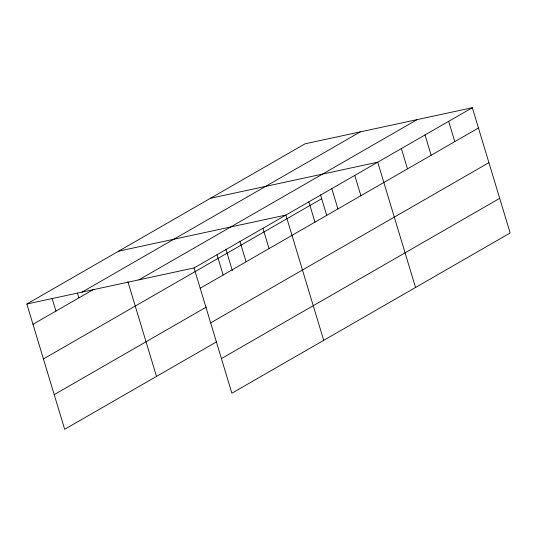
<?xml version="1.0" encoding="UTF-8"?>
<svg xmlns="http://www.w3.org/2000/svg" width="537" height="537" viewBox="0 0 537 537"><rect width="100%" height="100%" fill="white"/><g stroke="black" fill="none" stroke-linecap="round" stroke-linejoin="round"><path stroke-width="0.81" d="M216.76 341.707L64.675 429.285L26.85 304.009L305.117 143.782L472.325 107.715L510.15 232.991L231.883 393.218L194.065 267.943L472.325 107.715M82.033 292.108L360.293 131.88M32.979 324.301L93.955 289.188M138.882 279.851L417.148 119.617M43.437 358.944L321.703 198.717M200.187 288.235L478.454 128.007M54.21 394.641L206.302 307.063M210.652 322.878L488.912 162.651M221.425 358.575L499.692 198.341M210.504 198.26L377.719 162.194L415.537 287.47M118.677 251.135L285.892 215.069L323.71 340.344M26.85 304.009L194.065 267.943M448.677 121.335L454.799 141.627M425.022 134.955L431.151 155.247M401.367 148.574L407.496 168.866M354.762 175.411L360.884 195.703M331.806 188.635L337.927 208.92M320.508 194.777L326.731 215.371M308.849 201.852L314.971 222.137M262.935 228.292L269.057 248.577M239.979 241.509L246.1 261.794M225.902 249.255L232.36 270.641M217.022 254.726L223.144 275.018M127.893 281.656L156.502 376.41M77.476 293.182L78.892 297.86M52.163 298.599L55.935 311.077"/></g></svg>
